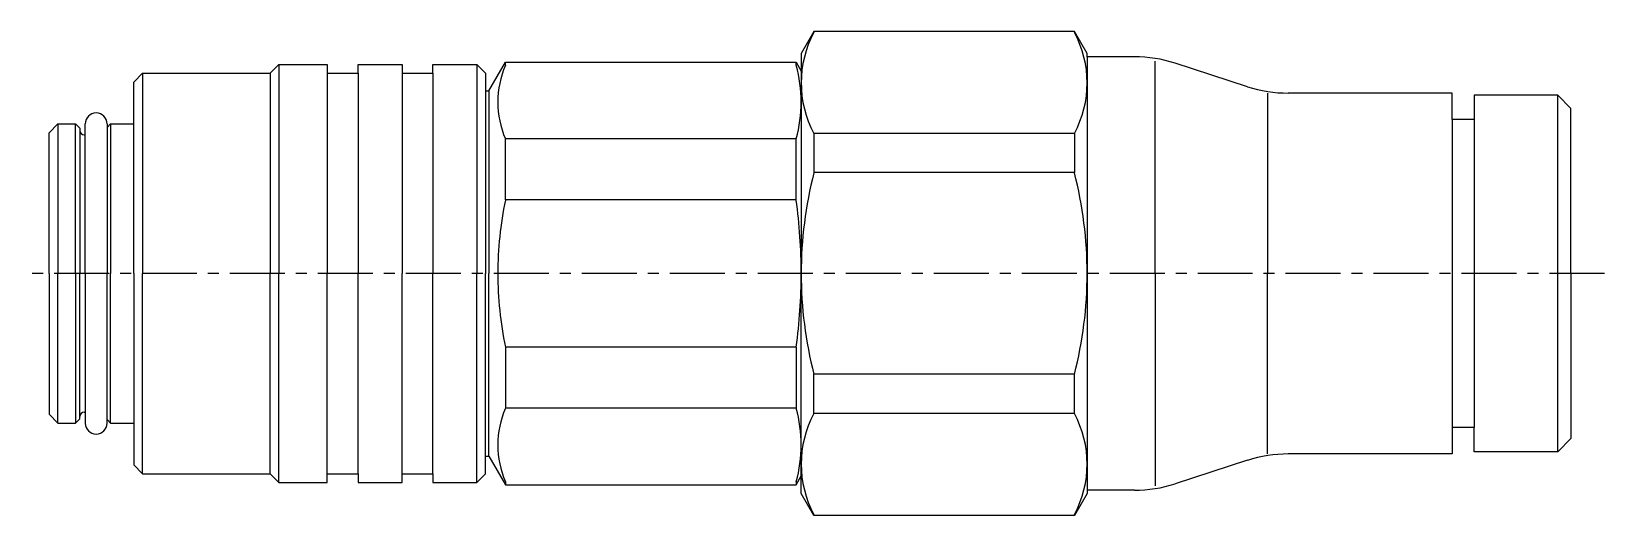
# Model space of a CAD drawing. Extents: x 16.2 to 54.9, y 190.3 to 228.8.
# Drawn here: x 19.18 to 54.94, y 217.78 to 228.78 of the extents above; entities outside this region: 2.
import ezdxf

# ---------------------------------------------------------------- set-up
doc = ezdxf.new("R2010")
doc.units = 0
doc.linetypes.add('CENTER', pattern=[2, 1.25, -0.25, 0.25, -0.25])
doc.layers.get('0').update_dxf_attribs({"linetype": 'CONTINUOUS'})
doc.layers.add('CENTER', color=1, linetype='CENTER')

msp = doc.modelspace()

# ---------------------------------------------------------------- linework, layer by layer
at = {"color": 7, "linetype": 'CONTINUOUS'}
for p, q in [((36.967, 228.778), (36.967, 228.754)), ((42.89, 228.778), (42.89, 228.754)), ((43.179, 228.203), (43.179, 218.353)), ((21.704, 227.828), (21.704, 223.278)), ((24.604, 227.828), (24.604, 223.278)), ((24.804, 228.028), (24.804, 223.278)), ((25.904, 227.828), (25.904, 223.278)), ((26.604, 227.828), (26.604, 223.278)), ((27.604, 227.828), (27.604, 223.278)), ((28.304, 227.828), (28.304, 223.278)), ((29.304, 228.028), (29.304, 223.278)), ((29.954, 228.011), (29.954, 228.078)), ((36.563, 228.011), (36.563, 228.078)), ((44.729, 223.278), (44.729, 228.103)), ((46.828, 227.524), (45.179, 228.058)), ((36.679, 227.608), (36.684, 227.508)), ((29.579, 227.428), (29.579, 223.278)), ((47.279, 227.378), (47.279, 223.278)), ((53.879, 219.228), (53.879, 227.328)), ((36.679, 226.778), (36.679, 223.278)), ((51.479, 226.778), (51.479, 219.778)), ((51.979, 226.778), (51.979, 219.778)), ((19.779, 226.678), (19.779, 223.278)), ((20.179, 223.278), (20.179, 226.678)), ((20.279, 226.578), (20.279, 223.278)), ((20.379, 226.428), (20.4, 226.428)), ((20.4, 223.278), (20.4, 226.678)), ((20.9, 226.678), (20.9, 223.278)), ((20.979, 226.678), (20.979, 223.278)), ((42.89, 226.463), (36.967, 226.463)), ((36.967, 226.463), (36.967, 225.57)), ((42.89, 226.463), (42.89, 225.57)), ((36.563, 226.34), (29.954, 226.34)), ((29.954, 224.949), (29.954, 226.34)), ((36.563, 224.949), (36.563, 226.34)), ((42.89, 225.57), (36.967, 225.57)), ((36.563, 224.949), (29.954, 224.949)), ((19.779, 219.878), (19.779, 223.278)), ((20.179, 223.278), (20.179, 219.878)), ((20.279, 219.978), (20.279, 223.278)), ((20.4, 223.278), (20.4, 219.878)), ((20.9, 219.878), (20.9, 223.278)), ((20.979, 219.878), (20.979, 223.278)), ((21.704, 218.728), (21.704, 223.278)), ((24.604, 218.728), (24.604, 223.278)), ((24.804, 218.528), (24.804, 223.278)), ((25.904, 218.728), (25.904, 223.278)), ((26.604, 218.728), (26.604, 223.278)), ((27.604, 218.728), (27.604, 223.278)), ((28.304, 218.728), (28.304, 223.278)), ((29.304, 218.528), (29.304, 223.278)), ((29.579, 219.128), (29.579, 223.278)), ((36.679, 219.778), (36.679, 223.278)), ((44.729, 223.278), (44.729, 218.453)), ((47.279, 219.178), (47.279, 223.278)), ((36.563, 221.608), (29.954, 221.608)), ((29.954, 221.608), (29.954, 220.216)), ((36.563, 221.608), (36.563, 220.216)), ((42.89, 220.987), (36.967, 220.987)), ((36.967, 220.094), (36.967, 220.987)), ((42.89, 220.094), (42.89, 220.987)), ((20.379, 220.128), (20.4, 220.128)), ((36.563, 220.216), (29.954, 220.216)), ((42.89, 220.094), (36.967, 220.094)), ((36.679, 218.948), (36.684, 219.049)), ((46.828, 219.033), (45.179, 218.499)), ((29.954, 218.546), (29.954, 218.478)), ((36.563, 218.546), (36.563, 218.478)), ((36.967, 217.778), (36.967, 217.803)), ((42.89, 217.778), (42.89, 217.803))]:
    msp.add_line(p, q, dxfattribs=at)
for points in [[(44.255, 228.203), (43.179, 228.203), (43.179, 228.203), (43.179, 228.278), (42.89, 228.778), (36.967, 228.778), (36.679, 228.278), (36.679, 226.778)], [(21.504, 223.278), (21.504, 227.628), (21.704, 227.828), (24.604, 227.828), (24.804, 228.028), (25.904, 228.028), (25.904, 227.828), (26.604, 227.828), (26.604, 228.028), (27.604, 228.028), (27.604, 227.828), (28.304, 227.828), (28.304, 228.028), (29.304, 228.028), (29.504, 227.828), (29.504, 223.278)], [(29.504, 227.428), (29.579, 227.428), (29.954, 228.078), (36.563, 228.078), (36.679, 227.878), (36.679, 223.278)], [(54.179, 223.278), (54.179, 227.028), (53.879, 227.328), (51.979, 227.328), (51.979, 226.778), (51.979, 226.778), (51.479, 226.778), (51.479, 227.378), (47.752, 227.378)], [(19.579, 223.278), (19.579, 226.478), (19.779, 226.678), (20.179, 226.678), (20.279, 226.578), (20.279, 226.528)], [(20.9, 226.599), (20.979, 226.678), (21.504, 226.678)], [(19.579, 223.278), (19.579, 220.078), (19.779, 219.878), (20.179, 219.878), (20.279, 219.978), (20.279, 220.028)], [(21.504, 223.278), (21.504, 218.928), (21.704, 218.728), (24.604, 218.728), (24.804, 218.528), (25.904, 218.528), (25.904, 218.728), (26.604, 218.728), (26.604, 218.528), (27.604, 218.528), (27.604, 218.728), (28.304, 218.728), (28.304, 218.528), (29.304, 218.528), (29.504, 218.728), (29.504, 223.278)], [(29.504, 219.128), (29.579, 219.128), (29.954, 218.478), (36.563, 218.478), (36.679, 218.678), (36.679, 223.278)], [(54.179, 223.278), (54.179, 219.528), (53.879, 219.228), (51.979, 219.228), (51.979, 219.778), (51.979, 219.778), (51.479, 219.778), (51.479, 219.178), (47.752, 219.178)], [(20.9, 219.957), (20.979, 219.878), (21.504, 219.878)], [(44.255, 218.353), (43.179, 218.353), (43.179, 218.353), (43.179, 218.278), (42.89, 217.778), (36.967, 217.778), (36.679, 218.278), (36.679, 219.778)]]:
    msp.add_lwpolyline(points, dxfattribs=at)
for centre, radius, start, end in [((39.096, 227.608), 2.418, 151.7145, 208.2855), ((40.761, 227.608), 2.418, 331.7145, 28.2855), ((44.255, 225.203), 3, 72.0629, 90), ((31.881, 227.175), 2.1, 156.567, 203.433), ((33.601, 227.175), 3.078, 344.2564, 15.7436), ((47.752, 230.378), 3, 252.0721, 270.0001), ((20.65, 226.678), 0.25, 0, 180), ((20.379, 226.528), 0.1, 180, 270), ((45.916, 223.278), 9.238, 165.6385, 180), ((33.941, 223.278), 9.238, 360, 14.3615), ((37.921, 223.278), 8.141, 168.1597, 180), ((24.54, 223.278), 12.139, 360, 7.9091), ((37.921, 223.278), 8.141, 180, 191.8403), ((24.54, 223.278), 12.139, 352.0909, 360), ((45.916, 223.278), 9.238, 180, 194.3615), ((33.941, 223.278), 9.238, 345.6385, 360), ((20.379, 220.028), 0.1, 90, 180), ((31.881, 219.381), 2.1, 156.567, 203.433), ((33.601, 219.381), 3.078, 344.2564, 15.7436), ((39.096, 218.948), 2.418, 151.7145, 208.2855), ((40.761, 218.948), 2.418, 331.7145, 28.2855), ((20.65, 219.878), 0.25, 180, 360), ((47.752, 216.178), 3, 89.9999, 107.9279), ((44.255, 221.353), 3, 270, 287.9371)]:
    msp.add_arc(centre, radius, start, end, dxfattribs=at)
at = {"layer": 'CENTER', "color": 1, "linetype": 'CENTER'}
msp.add_line((54.942, 223.278), (19.179, 223.278), dxfattribs=at)

# ---------------------------------------------------------------- texts
at = {"color": 7, "linetype": 'CONTINUOUS'}
for s, p in [('MCSCS4', (15.892, 194.459)), ('MCSCS04', (15.892, 190.292))]:
    msp.add_text(s, height=2.5, dxfattribs=at).set_placement(p)

doc.saveas('drawing.dxf')
